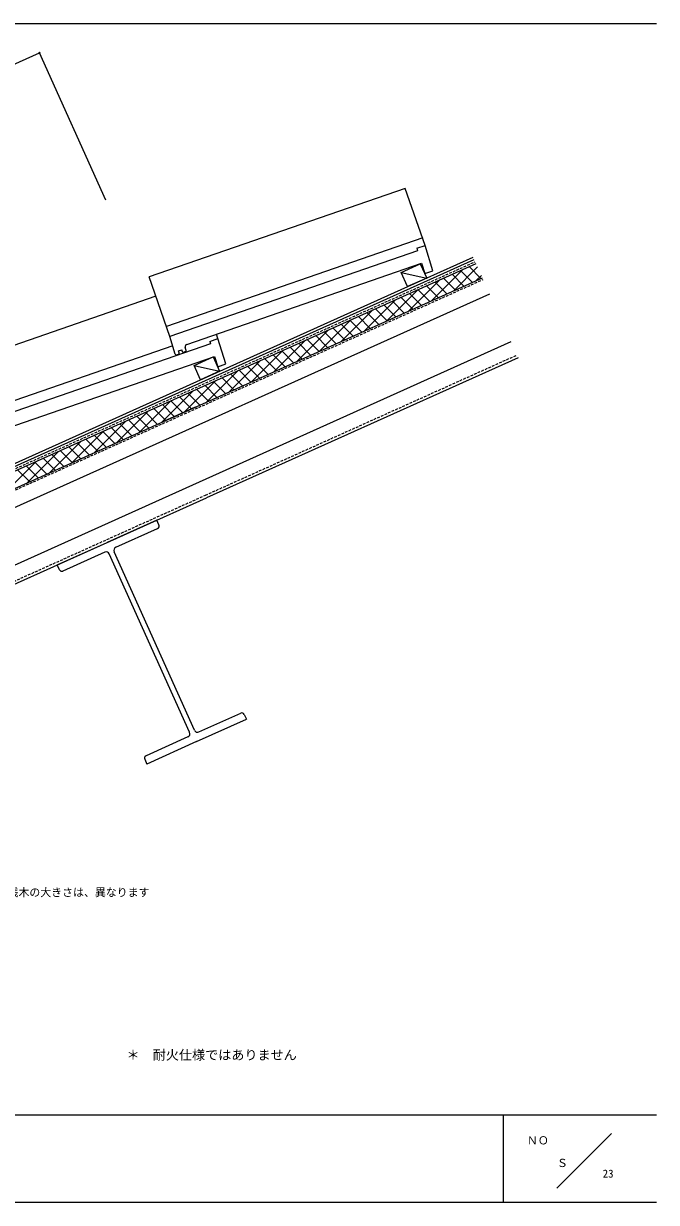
# Model space of a CAD drawing. Units: millimetres, scale not verified. Extents: x -203 to 197, y -138 to 132.
# Drawn here: x 51.8 to 196.8, y -138.4 to 131.6 of the extents above; entities that cross this region are included whole.
import ezdxf
from ezdxf.enums import TextEntityAlignment as Align

# ---------------------------------------------------------------- set-up
doc = ezdxf.new("R2010")
doc.units = ezdxf.units.MM
doc.header["$LTSCALE"] = 0.5
doc.header["$PDMODE"] = 32
doc.header["$PDSIZE"] = 0.25
doc.linetypes.add('DASHED1', pattern=[1.8, 1.2, -0.6])
for name, color, linetype, lineweight in [('0-0', 5, 'Continuous', 18), ('1-0', 7, 'Continuous', 18), ('1-2', 3, 'Continuous', 18), ('1-3', 7, 'Continuous', 18), ('1-4', 4, 'Continuous', 18)]:
    doc.layers.add(name, color=color, linetype=linetype, lineweight=lineweight)
doc.styles.add('ＭＳ ゴシック', font='')
doc.styles.get('ＭＳ ゴシック').set_extended_font_data('MS Gothic')

msp = doc.modelspace()

# ---------------------------------------------------------------- linework, layer by layer
at = {"layer": '0-0'}
for p, q in [((-203.2432, 131.6351), (196.7568, 131.6351)), ((161.7568, -138.3649), (161.7568, -118.3649)), ((186.4865, -122.5541), (173.9189, -135.1216)), ((196.7568, -138.3649), (-203.2432, -138.3649))]:
    msp.add_line(p, q, dxfattribs=at)
at = {"layer": '1-0', "color": 3, "linetype": 'DASHED1'}
msp.add_line((-74.6966, -26.385), (155.2651, 77.0977), dxfattribs=at)
at = {"layer": '1-0'}
for p, q in [((-74.1486, -25.5405), (155.0414, 77.5949)), ((-73.7382, -26.4525), (155.4517, 76.683)), ((142.6642, 76.6308), (144.1415, 73.3479)), ((-72.2609, -29.7354), (156.9291, 73.4001)), ((139.7642, 71.3781), (138.304, 74.623)), ((139.7642, 71.3782), (138.3041, 74.623)), ((138.3041, 74.623), (144.1415, 73.3479)), ((92.3443, 50.0392), (90.8841, 53.2841)), ((90.8841, 53.2841), (96.7215, 52.009))]:
    msp.add_line(p, q, dxfattribs=at)
at = {"layer": '1-0', "color": 3}
msp.add_line((91.154, 43.801), (83.8586, 40.518), dxfattribs=at)
at = {"layer": '1-0', "linetype": 'DASHED1'}
msp.add_line((-72.2791, -30.1822), (88.6882, 42.2531), dxfattribs=at)
at = {"layer": '1-0'}
for points in [[(-74.3948, -24.9934), (139.7891, 71.3894), (154.7951, 78.1421)], [(138.304, 74.623), (142.6641, 76.6309), (144.1414, 73.3479), (139.7864, 71.3882), (139.7642, 71.3782)], [(142.6642, 76.6308), (144.1415, 73.3479), (139.7642, 71.3782)], [(92.3443, 50.0392), (90.8841, 53.284), (95.2156, 55.2788)], [(95.2442, 55.2919), (96.7215, 52.009), (92.3443, 50.0392)], [(95.2442, 55.2919), (96.7215, 52.009), (92.3443, 50.0392)], [(95.2442, 55.2919), (96.7215, 52.0089), (92.3443, 50.0392)]]:
    msp.add_lwpolyline(points, dxfattribs=at)
at = {"layer": '1-0', "linetype": 'DASHED1'}
msp.add_lwpolyline([(88.6921, 42.2548), (88.6958, 42.2565), (157.0932, 73.0353)], dxfattribs=at)
at = {"layer": '1-2', "color": 7}
for p, q in [((139.2488, 93.885), (80.6072, 73.5956)), ((143.761, 80.8436), (139.2488, 93.885)), ((143.2279, 82.5638), (84.5308, 62.2552)), ((85.3156, 59.9871), (80.6072, 73.5956)), ((82.1312, 69.1908), (33.1872, 52.2566)), ((96.3411, 59.5046), (95.9942, 60.5073)), ((85.9853, 57.8263), (37.1109, 40.9162))]:
    msp.add_line(p, q, dxfattribs=at)
at = {"layer": '1-2'}
for p, q in [((142.0477, 79.6159), (85.3156, 59.9871)), ((141.8699, 80.1893), (143.761, 80.8436)), ((141.8699, 80.1893), (142.0477, 79.6159)), ((145.5678, 75.014), (143.761, 80.8436)), ((89.2114, 58.1605), (142.9362, 76.7488)), ((142.9362, 76.7488), (143.7563, 74.3786)), ((143.7536, 74.3863), (145.5678, 75.014)), ((86.5792, 55.9099), (85.3156, 59.9871)), ((94.45, 58.8503), (96.3411, 59.5046)), ((98.1478, 53.675), (96.3411, 59.5046)), ((94.6277, 58.2769), (37.8957, 38.6481)), ((87.2927, 56.6479), (88.0491, 56.9097)), ((88.1866, 56.466), (88.0491, 56.9097)), ((89.0414, 56.748), (88.8345, 57.4159)), ((94.45, 58.8503), (94.6277, 58.2769)), ((41.7914, 36.8216), (95.5163, 55.4098)), ((86.8356, 55.7801), (87.3084, 55.9436)), ((87.434, 56.1918), (87.2927, 56.6479)), ((88.9158, 56.4998), (88.4431, 56.3362)), ((95.5163, 55.4098), (96.3363, 53.0397)), ((96.3337, 53.0473), (98.1478, 53.675))]:
    msp.add_line(p, q, dxfattribs=at)
for centre, radius, start, end in [((89.4076, 57.5935), 0.6, 109.08588, 197.21983), ((88.8504, 56.6888), 0.2, 289.0885, 17.21996), ((86.7702, 55.9691), 0.2, 197.21655, 289.08514), ((87.243, 56.1326), 0.2, 289.08401, 17.21758), ((88.3777, 56.5252), 0.2, 197.21756, 289.0885)]:
    msp.add_arc(centre, radius, start, end, dxfattribs=at)
at = {"layer": '1-3'}
for p, q in [((70.6675, 91.1517), (55.4661, 124.9327)), ((93.7798, 23.0512), (165.1363, 55.1617)), ((-73.3552, -52.1596), (93.7519, 23.0387))]:
    msp.add_line(p, q, dxfattribs=at)
at = {"layer": '1-3', "color": 3}
for p, q in [((82.3433, 17.9048), (70.9443, 12.7752)), ((82.8357, 16.8105), (82.3433, 17.9048)), ((72.9596, 11.7083), (82.5348, 16.0171)), ((59.5453, 7.6457), (70.9443, 12.7752)), ((70.4062, 10.5593), (60.8311, 6.2504)), ((89.8484, -30.6961), (71.4641, 10.158)), ((90.9427, -30.2036), (72.5584, 10.6504)), ((60.0377, 6.5514), (59.5453, 7.6457)), ((92.0005, -30.6049), (101.5757, -26.296)), ((102.3691, -26.597), (102.8615, -27.6913)), ((91.4625, -32.8208), (102.8615, -27.6913)), ((89.4472, -31.7539), (79.872, -36.0627)), ((91.4625, -32.8208), (80.0635, -37.9504)), ((79.5711, -36.8561), (80.0635, -37.9504))]:
    msp.add_line(p, q, dxfattribs=at)
at = {"layer": '1-3'}
msp.add_lwpolyline([(23.2915, 69.8326), (8.0901, 103.6135), (55.4661, 124.9327)], dxfattribs=at)
at = {"layer": '1-3', "color": 3}
for centre, radius, start, end in [((82.2886, 16.5643), 0.6, 294.22775, 24.22775), ((73.2879, 10.9787), 0.8, 114.22775, 204.22775), ((70.7345, 9.8297), 0.8, 24.22775, 114.22775), ((60.5848, 6.7976), 0.6, 204.22775, 294.22775), ((101.8219, -26.8432), 0.6, 24.22775, 114.22775), ((89.1189, -31.0244), 0.8, 294.22775, 24.22775), ((91.6722, -29.8753), 0.8, 204.22775, 294.22775), ((80.1182, -36.6099), 0.6, 114.22775, 204.22775)]:
    msp.add_arc(centre, radius, start, end, dxfattribs=at)
at = {"layer": '1-3'}
msp.add_point((55.4661, 124.9327), dxfattribs=at)
at = {"layer": '1-4'}
for p, q in [((150.3698, 70.4484), (155.8094, 75.8881)), ((153.851, 75.9627), (156.5735, 73.2401)), ((140.0846, 65.8201), (147.2623, 72.9977)), ((145.2272, 68.1342), (152.4048, 75.3119)), ((147.9991, 73.3293), (150.7216, 70.6067)), ((149.9497, 74.2071), (152.6723, 71.4845)), ((151.9003, 75.0849), (154.6229, 72.3623)), ((155.5124, 72.7626), (156.6872, 73.9374)), ((134.942, 63.5059), (142.1196, 70.6836)), ((142.1471, 70.6959), (144.8697, 67.9734)), ((144.0977, 71.5737), (146.8203, 68.8512)), ((146.0484, 72.4515), (148.771, 69.729)), ((129.7994, 61.1917), (136.9771, 68.3694)), ((136.2952, 68.0625), (139.0177, 65.34)), ((138.2458, 68.9403), (140.9684, 66.2178)), ((140.1965, 69.8181), (142.919, 67.0956)), ((124.6568, 58.8776), (131.8345, 66.0552)), ((130.4432, 65.4292), (133.1658, 62.7066)), ((132.3939, 66.307), (135.1164, 63.5844)), ((134.3445, 67.1848), (137.0671, 64.4622)), ((119.5142, 56.5634), (126.6919, 63.7411)), ((124.5913, 62.7958), (127.3139, 60.0733)), ((126.5419, 63.6736), (129.2645, 60.951)), ((128.4926, 64.5514), (131.2152, 61.8288)), ((114.3716, 54.2492), (121.5492, 61.4269)), ((118.7394, 60.1624), (121.4619, 57.4399)), ((120.69, 61.0402), (123.4126, 58.3177)), ((122.6407, 61.918), (125.3632, 59.1955)), ((104.0864, 49.6209), (111.2641, 56.7986)), ((109.229, 51.9351), (116.4067, 59.1127)), ((112.8874, 57.5291), (115.61, 54.8065)), ((114.8381, 58.4069), (117.5606, 55.6843)), ((116.7887, 59.2846), (119.5113, 56.5621)), ((98.9438, 47.3067), (106.1215, 54.4844)), ((105.0848, 54.0179), (107.8074, 51.2953)), ((107.0355, 54.8957), (109.758, 52.1731)), ((108.9861, 55.7735), (111.7087, 53.0509)), ((110.9368, 56.6513), (113.6593, 53.9287)), ((93.8012, 44.9926), (100.9789, 52.1702)), ((99.2329, 51.3845), (101.9555, 48.662)), ((101.1835, 52.2623), (103.9061, 49.5398)), ((103.1342, 53.1401), (105.8567, 50.4175)), ((88.6586, 42.6784), (95.8363, 49.8561)), ((93.381, 48.7512), (96.1035, 46.0286)), ((95.3316, 49.629), (98.0542, 46.9064)), ((97.2823, 50.5067), (100.0048, 47.7842)), ((83.516, 40.3642), (90.6937, 47.5419)), ((87.529, 46.1178), (90.2516, 43.3952)), ((89.4797, 46.9956), (92.2022, 44.273)), ((91.4303, 47.8734), (94.1529, 45.1508)), ((78.3734, 38.0501), (85.5511, 45.2277)), ((81.6771, 43.4844), (84.3996, 40.7619)), ((83.6277, 44.3622), (86.3503, 41.6397)), ((85.5784, 45.24), (88.3009, 42.5174)), ((68.0882, 33.4217), (75.2659, 40.5994)), ((73.2308, 35.7359), (80.4085, 42.9135)), ((75.8252, 40.851), (78.5477, 38.1285)), ((77.7758, 41.7288), (80.4984, 39.0063)), ((79.7264, 42.6066), (82.449, 39.8841)), ((62.9457, 31.1076), (70.1233, 38.2852)), ((69.9732, 38.2177), (72.6958, 35.4951)), ((71.9239, 39.0955), (74.6464, 36.3729)), ((73.8745, 39.9733), (76.5971, 37.2507)), ((57.8031, 28.7934), (64.9807, 35.971)), ((64.1213, 35.5843), (66.8438, 32.8617)), ((66.0719, 36.4621), (68.7945, 33.7395)), ((68.0226, 37.3399), (70.7451, 34.6173)), ((52.6605, 26.4792), (59.8381, 33.6569)), ((58.2693, 32.9509), (60.9919, 30.2284)), ((60.22, 33.8287), (62.9426, 31.1062)), ((62.1706, 34.7065), (64.8932, 31.984)), ((47.5179, 24.1651), (54.6955, 31.3427)), ((52.4174, 30.3176), (55.14, 27.595)), ((54.368, 31.1954), (57.0906, 28.4728)), ((56.3187, 32.0731), (59.0412, 29.3506)), ((50.4667, 29.4398), (53.1893, 26.7172))]:
    msp.add_line(p, q, dxfattribs=at)
at = {"layer": '1-4', "color": 7}
for p, q in [((-70.6194, -33.3831), (158.5705, 69.7524)), ((92.1105, 26.6864), (163.4949, 58.8093)), ((-66.2422, -44.5724), (92.1105, 26.6864))]:
    msp.add_line(p, q, dxfattribs=at)
at = {"layer": '1-4', "color": 7, "linetype": 'DASHED1'}
for p, q in [((93.4893, 23.6223), (164.8737, 55.7453)), ((-64.4987, -47.4723), (93.4893, 23.6223))]:
    msp.add_line(p, q, dxfattribs=at)
at = {"layer": '1-4', "color": 5}
msp.add_line((196.7568, -118.3649), (-203.2432, -118.3649), dxfattribs=at)

# ---------------------------------------------------------------- texts
at = {"layer": '0-0', "color": 7, "style": 'ＭＳ ゴシック'}
for s, p in [('ＮＯ', (167.1021, -125.6345)), ('Ｓ', (173.9788, -130.8109)), ('23', (184.4485, -133.2316))]:
    msp.add_text(s, height=1.833, dxfattribs=at).set_placement(p, align=Align.BOTTOM_LEFT)
at = {"layer": '1-4', "color": 7, "style": 'ＭＳ ゴシック'}
for s, height, p in [('※\u3000地域により瓦桟木の大きさは、異なります', 1.833, (28.1511, -68.8272)), ('＊\u3000耐火仕様ではありません', 2.199, (75.4054, -106.3378))]:
    msp.add_text(s, height=height, dxfattribs=at).set_placement(p, align=Align.BOTTOM_LEFT)

doc.saveas('drawing.dxf')
